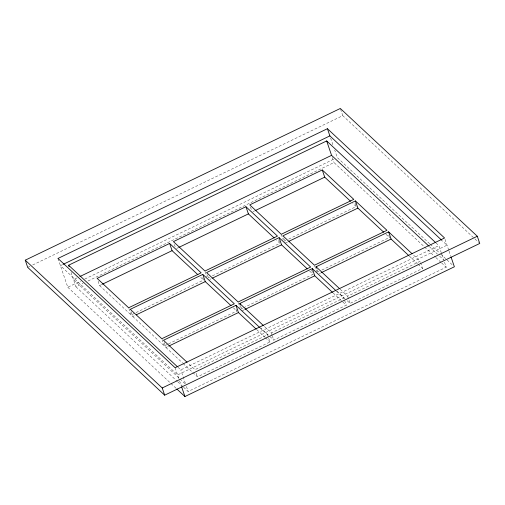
<?xml version="1.0" encoding="UTF-8"?>
<svg xmlns="http://www.w3.org/2000/svg" width="505" height="505" viewBox="0 0 505 505"><rect width="100%" height="100%" fill="white"/><g stroke="black" fill="none" stroke-linecap="round" stroke-linejoin="round"><path stroke-width="0.38" stroke-dasharray="2.52 1.89" d="M27.699 267.385L29.833 266.356M32.667 264.992L342.769 115.664L478.601 242.381M62.557 264.626L60.43 265.649L177.571 374.937L447.02 245.184L442.43 240.904M77.038 277.908L73.49 279.618L179.363 378.384M57.98 258.453L67.784 287.25L80.547 281.102M84.796 279.057L333.685 159.208M71.041 272.416L75.939 286.815L83.035 283.4M87.996 281.014L334.013 162.547L435.278 257.02M98.096 281.247L99.567 285.565L101.701 284.542M176.592 248.479L178.012 247.791M252.904 211.728L254.331 211.046M99.567 285.565L131.092 314.975L135.359 312.923M136.066 312.582L203.603 280.06L202.379 276.462M208.117 277.889L209.537 277.201M212.384 275.831L279.921 243.309L276.481 240.102M284.429 241.137L285.855 240.456M288.696 239.086L356.233 206.564L352.793 203.357M131.029 311.478L132.746 316.521L134.879 315.492M209.771 279.429L211.191 278.741M285.375 243.025L287.509 241.996M132.746 316.521L164.27 345.931L167.824 344.214M168.537 343.873L236.782 311.011L235.803 308.132M240.582 309.18L242.716 308.151M243.429 307.81L313.094 274.265L311.629 269.941M317.607 272.088L319.034 271.406M321.874 270.036L389.412 237.514L388.673 235.355M164.207 342.428L165.924 347.472L168.058 346.443M242.236 310.72L244.369 309.698M319.261 273.634L320.681 272.946M177.911 367.204L180.79 369.887L438.864 245.619L443.762 260.018L438.012 254.653M268.243 336.923L267.511 334.764L194.999 369.679L187.544 362.729M264.431 326.514L271.311 332.934L343.823 298.013L346.272 305.216L273.76 340.13L260.58 327.833M340.174 289.232L347.623 296.183L420.135 261.268L412.686 254.318M183.119 363.512L197.449 376.881L269.96 341.961L268.49 337.643M347.213 300.709L350.079 303.385L422.59 268.464L420.627 262.707M183.536 387.196L188.144 391.489L446.212 267.214L444.501 262.177M435.985 242.937L438.864 245.619M429.686 243.751L337.233 157.497L334.695 150.048M430.26 244.287L440.019 253.39M440.594 253.927L452.65 265.175M429.376 246.598L437.431 254.11M435.859 257.556L441.035 262.385M441.61 262.922L446.212 267.214M385.972 234.307L389.412 237.514M409.403 256.168L417.427 263.654M418.001 264.191L422.59 268.464M336.892 291.088L344.915 298.575M336.374 291.063L343.823 298.013M309.66 271.052L313.094 274.265M333.092 292.919L342.264 301.472M342.838 302.009L346.272 305.216M260.056 327.814L267.511 334.764M200.737 277.384L203.029 279.524M233.342 307.804L236.782 311.011M256.78 329.664L264.803 337.151M265.377 337.687L269.96 341.961M165.924 347.472L182.545 362.975M179.938 378.92L185.689 384.286L180.79 369.887M75.939 286.815L177.211 381.288M177.785 381.824L182.961 386.66M67.784 287.25L176.314 388.497M445.063 239.427L448.8 250.398M449.052 251.143L450.826 256.357M340.566 109.187L342.769 115.664M355.009 202.966L355.987 205.844M330.636 138.136L332.921 144.84M332.303 157.503L334.013 162.547M347.623 296.183L350.079 303.385M317.083 269.657L317.815 271.816M314.691 265.952L316.654 271.715M283.659 237.981L284.883 241.579M281.272 234.282L283.229 240.039M278.691 239.711L279.675 242.589M250.48 207.031L251.458 209.91M271.311 332.934L272.05 335.093M272.29 335.812L273.76 340.13M240.519 305.683L241.504 308.561M238.379 302.703L240.096 307.741M207.347 274.733L208.571 278.331M205.2 271.747L206.917 276.791M174.408 244.496L175.147 246.661M196.224 373.283L197.449 376.881M186.427 386.451L188.144 391.489M175.121 367.735L179.351 380.151M179.603 380.896L181.125 385.365M162.067 339.448L164.27 345.931M128.889 308.498L131.092 314.975"/><path stroke-width="0.76" d="M25.25 260.182L340.32 108.468L477.301 236.252L479.75 243.454L164.68 395.175L27.699 267.385L25.25 260.182L162.231 387.973L164.68 395.175M327.429 128.699L57.98 258.453L175.121 367.735L444.57 237.988L327.429 128.699L329.879 135.902L441.856 240.367M63.264 264.285L329.879 135.902M69.078 266.659L68.592 265.22L326.666 140.946L435.411 242.4M79.872 276.544L331.564 155.344L428.802 246.061M169.63 243.448L97.118 278.369L128.642 307.779L201.154 272.858L169.63 243.448L172.079 250.65L197.872 274.714M245.941 206.703L173.43 241.617L204.954 271.027L277.466 236.113L245.941 206.703L248.397 213.899L274.19 237.962M322.259 169.951L249.748 204.872L281.272 234.282L353.784 199.361L322.259 169.951L324.709 177.154L350.502 201.217M102.414 284.195L172.079 250.65M178.726 247.45L248.397 213.899M255.038 210.699L324.709 177.154M202.808 274.404L130.296 309.319L161.821 338.729L234.333 303.814L202.808 274.404L205.257 281.601L231.05 305.664M279.12 237.653L206.608 272.574L238.133 301.984L310.644 267.063L279.12 237.653L281.569 244.856L307.362 268.919M355.432 200.908L282.92 235.822L314.445 265.232L386.963 230.318L355.432 200.908L357.887 208.104L383.68 232.167M136.299 314.804L205.257 281.601M212.611 278.059L281.569 244.856M288.929 241.308L357.887 208.104M259.488 327.278L235.986 305.355L163.475 340.269L186.976 362.192M240.279 304.963L239.787 303.524L312.298 268.603L335.8 290.533M316.591 268.212L316.098 266.773L388.61 231.858L412.112 253.781M168.765 346.102L238.436 312.551L256.205 329.127M245.083 309.35L314.748 275.806L332.517 292.382M321.395 272.605L391.066 239.054L408.829 255.631M162.231 387.973L477.301 236.252M176.889 389.033L184.925 396.532L454.374 266.785L451.079 257.102M316.098 266.773L339.6 288.696M239.787 303.524L263.288 325.447M68.592 265.22L177.337 366.668M388.61 231.858L391.066 239.054M326.666 140.946L331.564 155.344M312.298 268.603L314.748 275.806M235.986 305.355L238.436 312.551M181.63 386.855L184.925 396.532"/></g></svg>
